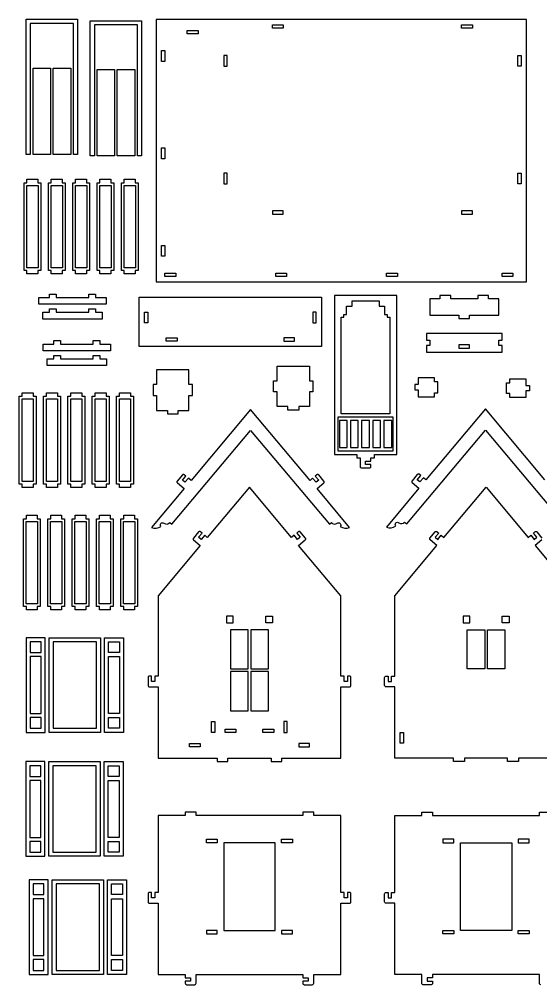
# Model space of a CAD drawing. Extents: x 2603 to 2788, y 2254 to 2397.
# Drawn here: x 2602.5 to 2679.7, y 2253.8 to 2396.6 of the extents above; entities that cross this region are included whole.
import ezdxf

# ---------------------------------------------------------------- set-up
doc = ezdxf.new("R2010")
doc.units = 0
doc.header["$MEASUREMENT"] = 0
doc.layers.add('LAYER1', color=18, linetype='CONTINUOUS')

msp = doc.modelspace()

# ---------------------------------------------------------------- linework, layer by layer
at = {"layer": 'LAYER1'}
for points in [[(2610.57, 2376.58), (2610.57, 2395.98), (2604.17, 2395.98), (2604.17, 2376.58), (2603.57, 2376.58), (2603.57, 2396.58), (2611.17, 2396.58), (2611.17, 2376.58)], [(2620.04, 2376.37), (2620.04, 2395.77), (2613.64, 2395.77), (2613.64, 2376.37), (2613.04, 2376.37), (2613.04, 2396.37), (2620.64, 2396.37), (2620.64, 2376.37)], [(2677.58, 2396.55), (2622.78, 2396.55), (2622.78, 2357.75), (2677.58, 2357.75)], [(2641.58, 2395.75), (2641.58, 2395.25), (2639.98, 2395.25), (2639.98, 2395.75)], [(2669.58, 2395.75), (2669.58, 2395.25), (2667.98, 2395.25), (2667.98, 2395.75)], [(2628.98, 2394.95), (2628.98, 2394.45), (2627.38, 2394.45), (2627.38, 2394.95)], [(2623.58, 2390.35), (2623.58, 2391.95), (2624.08, 2391.95), (2624.08, 2390.35)], [(2632.78, 2389.65), (2633.28, 2389.65), (2633.28, 2391.25), (2632.78, 2391.25)], [(2676.78, 2389.65), (2676.28, 2389.65), (2676.28, 2391.25), (2676.78, 2391.25)], [(2607.17, 2389.38), (2607.17, 2376.58), (2604.57, 2376.58), (2604.57, 2389.38)], [(2610.17, 2389.38), (2610.17, 2376.58), (2607.57, 2376.58), (2607.57, 2389.38)], [(2616.64, 2389.17), (2616.64, 2376.37), (2614.04, 2376.37), (2614.04, 2389.17)], [(2619.64, 2389.17), (2619.64, 2376.37), (2617.04, 2376.37), (2617.04, 2389.17)], [(2623.58, 2375.95), (2623.58, 2377.55), (2624.08, 2377.55), (2624.08, 2375.95)], [(2603.67, 2372.42), (2603.67, 2372.92), (2605.27, 2372.92), (2605.27, 2372.42), (2605.71, 2372.42), (2605.71, 2359.42), (2605.27, 2359.42), (2605.27, 2358.92), (2603.67, 2358.92), (2603.67, 2359.42), (2603.24, 2359.42), (2603.24, 2372.42)], [(2607.27, 2372.42), (2607.27, 2372.92), (2608.87, 2372.92), (2608.87, 2372.42), (2609.31, 2372.42), (2609.31, 2359.42), (2608.87, 2359.42), (2608.87, 2358.92), (2607.27, 2358.92), (2607.27, 2359.42), (2606.84, 2359.42), (2606.84, 2372.42)], [(2610.87, 2372.42), (2610.87, 2372.92), (2612.47, 2372.92), (2612.47, 2372.42), (2612.91, 2372.42), (2612.91, 2359.42), (2612.47, 2359.42), (2612.47, 2358.92), (2610.87, 2358.92), (2610.87, 2359.42), (2610.44, 2359.42), (2610.44, 2372.42)], [(2614.47, 2372.42), (2614.47, 2372.92), (2616.07, 2372.92), (2616.07, 2372.42), (2616.51, 2372.42), (2616.51, 2359.42), (2616.07, 2359.42), (2616.07, 2358.92), (2614.47, 2358.92), (2614.47, 2359.42), (2614.04, 2359.42), (2614.04, 2372.42)], [(2618.07, 2372.42), (2618.07, 2372.92), (2619.67, 2372.92), (2619.67, 2372.42), (2620.11, 2372.42), (2620.11, 2359.42), (2619.67, 2359.42), (2619.67, 2358.92), (2618.07, 2358.92), (2618.07, 2359.42), (2617.64, 2359.42), (2617.64, 2372.42)], [(2632.78, 2372.25), (2633.28, 2372.25), (2633.28, 2373.85), (2632.78, 2373.85)], [(2676.78, 2372.25), (2676.28, 2372.25), (2676.28, 2373.85), (2676.78, 2373.85)], [(2605.31, 2359.82), (2603.64, 2359.82), (2603.64, 2372.02), (2605.31, 2372.02)], [(2608.91, 2359.82), (2607.24, 2359.82), (2607.24, 2372.02), (2608.91, 2372.02)], [(2612.51, 2359.82), (2610.84, 2359.82), (2610.84, 2372.02), (2612.51, 2372.02)], [(2616.11, 2359.82), (2614.44, 2359.82), (2614.44, 2372.02), (2616.11, 2372.02)], [(2619.71, 2359.82), (2618.04, 2359.82), (2618.04, 2372.02), (2619.71, 2372.02)], [(2641.58, 2367.75), (2641.58, 2368.25), (2639.98, 2368.25), (2639.98, 2367.75)], [(2669.58, 2367.75), (2669.58, 2368.25), (2667.98, 2368.25), (2667.98, 2367.75)], [(2623.58, 2361.55), (2623.58, 2363.15), (2624.08, 2363.15), (2624.08, 2361.55)], [(2624.08, 2359.05), (2625.68, 2359.05), (2625.68, 2358.55), (2624.08, 2358.55)], [(2640.48, 2359.05), (2642.08, 2359.05), (2642.08, 2358.55), (2640.48, 2358.55)], [(2656.88, 2359.05), (2658.48, 2359.05), (2658.48, 2358.55), (2656.88, 2358.55)], [(2673.98, 2359.05), (2675.58, 2359.05), (2675.58, 2358.55), (2673.98, 2358.55)], [(2612.81, 2355.45), (2612.81, 2355.95), (2613.81, 2355.95), (2613.81, 2355.45), (2615.41, 2355.45), (2615.41, 2354.45), (2605.41, 2354.45), (2605.41, 2355.45), (2607.01, 2355.45), (2607.01, 2355.95), (2608.01, 2355.95), (2608.01, 2355.45)], [(2647.27, 2348.18), (2620.27, 2348.18), (2620.27, 2355.48), (2647.27, 2355.48)], [(2650.17, 2338.24), (2650.17, 2352.54), (2650.57, 2352.54), (2650.57, 2352.94), (2650.97, 2352.94), (2650.97, 2354.14), (2651.77, 2354.14), (2651.77, 2354.94), (2655.77, 2354.94), (2655.77, 2354.14), (2656.57, 2354.14), (2656.57, 2352.94), (2656.97, 2352.94), (2656.97, 2352.54), (2657.37, 2352.54), (2657.37, 2338.24)], [(2666.36, 2355.23), (2666.36, 2355.73), (2664.76, 2355.73), (2664.76, 2355.23), (2663.26, 2355.23), (2663.26, 2352.83), (2667.56, 2352.83), (2667.56, 2352.33), (2669.16, 2352.33), (2669.16, 2352.83), (2673.46, 2352.83), (2673.46, 2355.23), (2671.96, 2355.23), (2671.96, 2355.73), (2670.36, 2355.73), (2670.36, 2355.23)], [(2612.81, 2353.25), (2612.81, 2353.75), (2613.81, 2353.75), (2613.81, 2353.25), (2614.81, 2353.25), (2614.81, 2352.25), (2606.01, 2352.25), (2606.01, 2353.25), (2607.01, 2353.25), (2607.01, 2353.75), (2608.01, 2353.75), (2608.01, 2353.25)], [(2621.57, 2353.28), (2621.57, 2351.68), (2621.07, 2351.68), (2621.07, 2353.28)], [(2645.97, 2353.28), (2645.97, 2351.68), (2646.47, 2351.68), (2646.47, 2353.28)], [(2662.76, 2349.14), (2663.26, 2349.14), (2663.26, 2348.34), (2662.76, 2348.34), (2662.76, 2347.34), (2673.96, 2347.34), (2673.96, 2348.34), (2673.46, 2348.34), (2673.46, 2349.14), (2673.96, 2349.14), (2673.96, 2350.14), (2662.76, 2350.14)], [(2613.45, 2348.56), (2613.45, 2349.06), (2614.45, 2349.06), (2614.45, 2348.56), (2616.05, 2348.56), (2616.05, 2347.56), (2606.05, 2347.56), (2606.05, 2348.56), (2607.65, 2348.56), (2607.65, 2349.06), (2608.65, 2349.06), (2608.65, 2348.56)], [(2625.87, 2348.98), (2624.27, 2348.98), (2624.27, 2349.48), (2625.87, 2349.48)], [(2641.67, 2348.98), (2643.27, 2348.98), (2643.27, 2349.48), (2641.67, 2349.48)], [(2667.56, 2347.94), (2669.16, 2347.94), (2669.16, 2348.44), (2667.56, 2348.44)], [(2613.45, 2346.36), (2613.45, 2346.86), (2614.45, 2346.86), (2614.45, 2346.36), (2615.45, 2346.36), (2615.45, 2345.36), (2606.65, 2345.36), (2606.65, 2346.36), (2607.65, 2346.36), (2607.65, 2346.86), (2608.65, 2346.86), (2608.65, 2346.36)], [(2624.44, 2338.75), (2624.44, 2338.25), (2626.04, 2338.25), (2626.04, 2338.75), (2627.64, 2338.75), (2627.64, 2340.95), (2628.14, 2340.95), (2628.14, 2342.55), (2627.64, 2342.55), (2627.64, 2344.75), (2622.84, 2344.75), (2622.84, 2342.55), (2622.34, 2342.55), (2622.34, 2340.95), (2622.84, 2340.95), (2622.84, 2338.75)], [(2643.87, 2339.3), (2643.87, 2338.8), (2642.27, 2338.8), (2642.27, 2339.3), (2640.67, 2339.3), (2640.67, 2341.5), (2640.17, 2341.5), (2640.17, 2343.1), (2640.67, 2343.1), (2640.67, 2345.3), (2645.47, 2345.3), (2645.47, 2343.1), (2645.97, 2343.1), (2645.97, 2341.5), (2645.47, 2341.5), (2645.47, 2339.3)], [(2661.57, 2342.56), (2661.07, 2342.56), (2661.07, 2341.76), (2661.57, 2341.76), (2661.57, 2340.76), (2663.97, 2340.76), (2663.97, 2341.36), (2664.47, 2341.36), (2664.47, 2342.96), (2663.97, 2342.96), (2663.97, 2343.56), (2661.57, 2343.56)], [(2677.5, 2342.43), (2678, 2342.43), (2678, 2341.63), (2677.5, 2341.63), (2677.5, 2340.63), (2675.1, 2340.63), (2675.1, 2341.23), (2674.6, 2341.23), (2674.6, 2342.83), (2675.1, 2342.83), (2675.1, 2343.43), (2677.5, 2343.43)], [(2602.97, 2340.83), (2602.97, 2341.33), (2604.57, 2341.33), (2604.57, 2340.83), (2605.01, 2340.83), (2605.01, 2327.83), (2604.57, 2327.83), (2604.57, 2327.33), (2602.97, 2327.33), (2602.97, 2327.83), (2602.54, 2327.83), (2602.54, 2340.83)], [(2604.61, 2328.23), (2602.94, 2328.23), (2602.94, 2340.43), (2604.61, 2340.43)], [(2606.57, 2340.83), (2606.57, 2341.33), (2608.17, 2341.33), (2608.17, 2340.83), (2608.61, 2340.83), (2608.61, 2327.83), (2608.17, 2327.83), (2608.17, 2327.33), (2606.57, 2327.33), (2606.57, 2327.83), (2606.14, 2327.83), (2606.14, 2340.83)], [(2608.21, 2328.23), (2606.54, 2328.23), (2606.54, 2340.43), (2608.21, 2340.43)], [(2610.17, 2340.83), (2610.17, 2341.33), (2611.77, 2341.33), (2611.77, 2340.83), (2612.21, 2340.83), (2612.21, 2327.83), (2611.77, 2327.83), (2611.77, 2327.33), (2610.17, 2327.33), (2610.17, 2327.83), (2609.74, 2327.83), (2609.74, 2340.83)], [(2611.81, 2328.23), (2610.14, 2328.23), (2610.14, 2340.43), (2611.81, 2340.43)], [(2613.77, 2340.83), (2613.77, 2341.33), (2615.37, 2341.33), (2615.37, 2340.83), (2615.81, 2340.83), (2615.81, 2327.83), (2615.37, 2327.83), (2615.37, 2327.33), (2613.77, 2327.33), (2613.77, 2327.83), (2613.34, 2327.83), (2613.34, 2340.83)], [(2615.41, 2328.23), (2613.74, 2328.23), (2613.74, 2340.43), (2615.41, 2340.43)], [(2617.37, 2340.83), (2617.37, 2341.33), (2618.97, 2341.33), (2618.97, 2340.83), (2619.41, 2340.83), (2619.41, 2327.83), (2618.97, 2327.83), (2618.97, 2327.33), (2617.37, 2327.33), (2617.37, 2327.83), (2616.94, 2327.83), (2616.94, 2340.83)], [(2619.01, 2328.23), (2617.34, 2328.23), (2617.34, 2340.43), (2619.01, 2340.43)], [(2657.87, 2337.74), (2649.67, 2337.74), (2649.67, 2332.74), (2657.87, 2332.74)], [(2651.05, 2337.24), (2649.9, 2337.24), (2649.9, 2333.24), (2651.05, 2333.24)], [(2651.55, 2337.24), (2651.55, 2333.24), (2652.69, 2333.24), (2652.69, 2337.24)], [(2654.34, 2333.24), (2654.34, 2337.24), (2653.19, 2337.24), (2653.19, 2333.24)], [(2654.84, 2337.24), (2654.84, 2333.24), (2655.98, 2333.24), (2655.98, 2337.24)], [(2656.48, 2337.24), (2656.48, 2333.24), (2657.63, 2333.24), (2657.63, 2337.24)], [(2603.59, 2322.73), (2603.59, 2323.23), (2605.19, 2323.23), (2605.19, 2322.73), (2605.63, 2322.73), (2605.63, 2309.73), (2605.19, 2309.73), (2605.19, 2309.23), (2603.59, 2309.23), (2603.59, 2309.73), (2603.16, 2309.73), (2603.16, 2322.73)], [(2607.19, 2322.73), (2607.19, 2323.23), (2608.79, 2323.23), (2608.79, 2322.73), (2609.23, 2322.73), (2609.23, 2309.73), (2608.79, 2309.73), (2608.79, 2309.23), (2607.19, 2309.23), (2607.19, 2309.73), (2606.76, 2309.73), (2606.76, 2322.73)], [(2610.79, 2322.73), (2610.79, 2323.23), (2612.39, 2323.23), (2612.39, 2322.73), (2612.83, 2322.73), (2612.83, 2309.73), (2612.39, 2309.73), (2612.39, 2309.23), (2610.79, 2309.23), (2610.79, 2309.73), (2610.36, 2309.73), (2610.36, 2322.73)], [(2614.39, 2322.73), (2614.39, 2323.23), (2615.99, 2323.23), (2615.99, 2322.73), (2616.43, 2322.73), (2616.43, 2309.73), (2615.99, 2309.73), (2615.99, 2309.23), (2614.39, 2309.23), (2614.39, 2309.73), (2613.96, 2309.73), (2613.96, 2322.73)], [(2617.99, 2322.73), (2617.99, 2323.23), (2619.59, 2323.23), (2619.59, 2322.73), (2620.03, 2322.73), (2620.03, 2309.73), (2619.59, 2309.73), (2619.59, 2309.23), (2617.99, 2309.23), (2617.99, 2309.73), (2617.56, 2309.73), (2617.56, 2322.73)], [(2605.23, 2310.13), (2603.56, 2310.13), (2603.56, 2322.33), (2605.23, 2322.33)], [(2608.83, 2310.13), (2607.16, 2310.13), (2607.16, 2322.33), (2608.83, 2322.33)], [(2612.43, 2310.13), (2610.76, 2310.13), (2610.76, 2322.33), (2612.43, 2322.33)], [(2616.03, 2310.13), (2614.36, 2310.13), (2614.36, 2322.33), (2616.03, 2322.33)], [(2619.63, 2310.13), (2617.96, 2310.13), (2617.96, 2322.33), (2619.63, 2322.33)], [(2633.19, 2307.31), (2634.19, 2307.31), (2634.19, 2308.31), (2633.19, 2308.31)], [(2639.99, 2307.31), (2638.99, 2307.31), (2638.99, 2308.31), (2639.99, 2308.31)], [(2668.19, 2307.31), (2669.19, 2307.31), (2669.19, 2308.31), (2668.19, 2308.31)], [(2674.99, 2307.31), (2673.99, 2307.31), (2673.99, 2308.31), (2674.99, 2308.31)], [(2636.39, 2300.51), (2636.39, 2306.31), (2633.79, 2306.31), (2633.79, 2300.51)], [(2639.39, 2300.51), (2639.39, 2306.31), (2636.79, 2306.31), (2636.79, 2300.51)], [(2668.79, 2300.51), (2668.79, 2306.31), (2671.39, 2306.31), (2671.39, 2300.51)], [(2671.79, 2300.51), (2671.79, 2306.31), (2674.39, 2306.31), (2674.39, 2300.51)], [(2606.35, 2305.13), (2603.55, 2305.13), (2603.55, 2291.13), (2606.35, 2291.13)], [(2605.75, 2302.93), (2605.75, 2304.53), (2604.15, 2304.53), (2604.15, 2302.93)], [(2614.55, 2291.13), (2606.95, 2291.13), (2606.95, 2305.13), (2614.55, 2305.13)], [(2613.95, 2304.53), (2607.55, 2304.53), (2607.55, 2291.73), (2613.95, 2291.73)], [(2615.15, 2305.13), (2617.95, 2305.13), (2617.95, 2291.13), (2615.15, 2291.13)], [(2615.75, 2302.93), (2615.75, 2304.53), (2617.35, 2304.53), (2617.35, 2302.93)], [(2604.15, 2293.93), (2605.75, 2293.93), (2605.75, 2302.33), (2604.15, 2302.33)], [(2617.35, 2293.93), (2615.75, 2293.93), (2615.75, 2302.33), (2617.35, 2302.33)], [(2633.79, 2300.11), (2633.79, 2294.31), (2636.39, 2294.31), (2636.39, 2300.11)], [(2636.79, 2300.11), (2636.79, 2294.31), (2639.39, 2294.31), (2639.39, 2300.11)], [(2604.15, 2293.33), (2604.15, 2291.73), (2605.75, 2291.73), (2605.75, 2293.33)], [(2617.35, 2293.33), (2617.35, 2291.73), (2615.75, 2291.73), (2615.75, 2293.33)], [(2631.49, 2292.71), (2631.49, 2291.11), (2630.99, 2291.11), (2630.99, 2292.71)], [(2634.59, 2291.11), (2632.99, 2291.11), (2632.99, 2291.61), (2634.59, 2291.61)], [(2638.59, 2291.61), (2640.19, 2291.61), (2640.19, 2291.11), (2638.59, 2291.11)], [(2641.69, 2292.71), (2641.69, 2291.11), (2642.19, 2291.11), (2642.19, 2292.71)], [(2659.39, 2291.11), (2659.39, 2289.51), (2658.89, 2289.51), (2658.89, 2291.11)], [(2629.3, 2288.97), (2627.7, 2288.97), (2627.7, 2289.47), (2629.3, 2289.47)], [(2643.87, 2288.97), (2645.47, 2288.97), (2645.47, 2289.47), (2643.87, 2289.47)], [(2606.31, 2286.8), (2603.51, 2286.8), (2603.51, 2272.8), (2606.31, 2272.8)], [(2605.71, 2284.6), (2605.71, 2286.2), (2604.11, 2286.2), (2604.11, 2284.6)], [(2614.51, 2272.8), (2606.91, 2272.8), (2606.91, 2286.8), (2614.51, 2286.8)], [(2613.91, 2286.2), (2607.51, 2286.2), (2607.51, 2273.4), (2613.91, 2273.4)], [(2615.11, 2286.8), (2617.91, 2286.8), (2617.91, 2272.8), (2615.11, 2272.8)], [(2615.71, 2284.6), (2615.71, 2286.2), (2617.31, 2286.2), (2617.31, 2284.6)], [(2604.11, 2275.6), (2605.71, 2275.6), (2605.71, 2284), (2604.11, 2284)], [(2617.31, 2275.6), (2615.71, 2275.6), (2615.71, 2284), (2617.31, 2284)], [(2604.11, 2275), (2604.11, 2273.4), (2605.71, 2273.4), (2605.71, 2275)], [(2617.31, 2275), (2617.31, 2273.4), (2615.71, 2273.4), (2615.71, 2275)], [(2631.82, 2274.81), (2630.22, 2274.81), (2630.22, 2275.31), (2631.82, 2275.31)], [(2640.39, 2274.81), (2632.79, 2274.81), (2632.79, 2261.81), (2640.39, 2261.81)], [(2642.95, 2274.81), (2641.35, 2274.81), (2641.35, 2275.31), (2642.95, 2275.31)], [(2665.22, 2274.81), (2666.82, 2274.81), (2666.82, 2275.31), (2665.22, 2275.31)], [(2667.79, 2274.81), (2675.39, 2274.81), (2675.39, 2261.81), (2667.79, 2261.81)], [(2676.35, 2274.81), (2677.95, 2274.81), (2677.95, 2275.31), (2676.35, 2275.31)], [(2606.79, 2269.33), (2603.99, 2269.33), (2603.99, 2255.33), (2606.79, 2255.33)], [(2606.19, 2267.13), (2606.19, 2268.73), (2604.59, 2268.73), (2604.59, 2267.13)], [(2614.99, 2255.33), (2607.39, 2255.33), (2607.39, 2269.33), (2614.99, 2269.33)], [(2614.39, 2268.73), (2607.99, 2268.73), (2607.99, 2255.93), (2614.39, 2255.93)], [(2615.59, 2269.33), (2618.39, 2269.33), (2618.39, 2255.33), (2615.59, 2255.33)], [(2616.19, 2267.13), (2616.19, 2268.73), (2617.79, 2268.73), (2617.79, 2267.13)], [(2604.59, 2258.13), (2606.19, 2258.13), (2606.19, 2266.53), (2604.59, 2266.53)], [(2617.79, 2258.13), (2616.19, 2258.13), (2616.19, 2266.53), (2617.79, 2266.53)], [(2631.82, 2261.81), (2630.22, 2261.81), (2630.22, 2261.31), (2631.82, 2261.31)], [(2642.95, 2261.81), (2641.35, 2261.81), (2641.35, 2261.31), (2642.95, 2261.31)], [(2665.22, 2261.81), (2666.82, 2261.81), (2666.82, 2261.31), (2665.22, 2261.31)], [(2676.35, 2261.81), (2677.95, 2261.81), (2677.95, 2261.31), (2676.35, 2261.31)], [(2604.59, 2257.53), (2604.59, 2255.93), (2606.19, 2255.93), (2606.19, 2257.53)], [(2617.79, 2257.53), (2617.79, 2255.93), (2616.19, 2255.93), (2616.19, 2257.53)]]:
    msp.add_lwpolyline(points, close=True, dxfattribs=at)
for points in [[(2655.07, 2331.74), (2655.07, 2332.24), (2658.37, 2332.24), (2658.37, 2355.74), (2649.17, 2355.74), (2649.17, 2332.24), (2652.47, 2332.24), (2652.47, 2331.74), (2652.97, 2331.74), (2652.97, 2330.44, 0.414214), (2653.17, 2330.24), (2654.37, 2330.24, 0.414214), (2654.57, 2330.44), (2654.57, 2330.74), (2653.77, 2330.74), (2653.77, 2331.24), (2654.57, 2331.24), (2654.57, 2331.74)], [(2636.75, 2335.78), (2648.41, 2321.9), (2648.71, 2322.16, 0.40836), (2649.56, 2322.06, -0.891219), (2650.03, 2321.59, 0.261881), (2651.41, 2321.43), (2646.59, 2327.17), (2647.59, 2328.01, 0.414214), (2647.61, 2328.29), (2646.84, 2329.21, 0.414214), (2646.56, 2329.23), (2646.33, 2329.04), (2646.84, 2328.43), (2646.46, 2328.11), (2645.94, 2328.72), (2645.56, 2328.4), (2636.75, 2338.89), (2627.95, 2328.4), (2627.56, 2328.72), (2627.05, 2328.11), (2626.67, 2328.43), (2627.18, 2329.04), (2626.95, 2329.23, 0.414214), (2626.67, 2329.21), (2625.9, 2328.29, 0.414214), (2625.92, 2328.01), (2626.92, 2327.17), (2622.1, 2321.43, 0.261881), (2623.48, 2321.59, -0.891219), (2623.94, 2322.06, 0.40836), (2624.8, 2322.16), (2625.1, 2321.9)], [(2630.35, 2319.97), (2629.97, 2320.29), (2629.45, 2319.67), (2629.07, 2320), (2629.59, 2320.61), (2629.36, 2320.8, 0.414214), (2629.07, 2320.78), (2628.3, 2319.86, 0.414214), (2628.33, 2319.58), (2629.32, 2318.74), (2623.09, 2311.31), (2623.09, 2299.46), (2622.59, 2299.46), (2622.59, 2298.66), (2622.09, 2298.66), (2622.09, 2299.46), (2621.79, 2299.46, 0.414214), (2621.59, 2299.26), (2621.59, 2298.06, 0.414214), (2621.79, 2297.86), (2623.09, 2297.86), (2623.09, 2287.31), (2631.79, 2287.31), (2631.79, 2286.81), (2633.39, 2286.81), (2633.39, 2287.31), (2639.79, 2287.31), (2639.79, 2286.81), (2641.39, 2286.81), (2641.39, 2287.31), (2650.09, 2287.31), (2650.09, 2297.86), (2651.39, 2297.86, 0.414214), (2651.59, 2298.06), (2651.59, 2299.26, 0.414214), (2651.39, 2299.46), (2651.09, 2299.46), (2651.09, 2298.66), (2650.59, 2298.66), (2650.59, 2299.46), (2650.09, 2299.46), (2650.09, 2311.31), (2643.85, 2318.74), (2644.85, 2319.58, 0.414214), (2644.87, 2319.86), (2644.1, 2320.78, 0.414214), (2643.82, 2320.8), (2643.59, 2320.61), (2644.1, 2320), (2643.72, 2319.67), (2643.21, 2320.29), (2642.82, 2319.97), (2636.59, 2327.4)], [(2628.69, 2278.81), (2628.69, 2279.31), (2627.09, 2279.31), (2627.09, 2278.81), (2623.09, 2278.81), (2623.09, 2267.46), (2622.59, 2267.46), (2622.59, 2266.66), (2622.09, 2266.66), (2622.09, 2267.46), (2621.79, 2267.46, 0.414214), (2621.59, 2267.26), (2621.59, 2266.06, 0.414214), (2621.79, 2265.86), (2623.09, 2265.86), (2623.09, 2255.31), (2627.09, 2255.31), (2627.09, 2254.81), (2627.89, 2254.81), (2627.89, 2254.31), (2627.09, 2254.31), (2627.09, 2254.01, 0.414214), (2627.29, 2253.81), (2628.49, 2253.81, 0.414214), (2628.69, 2254.01), (2628.69, 2255.31), (2644.49, 2255.31), (2644.49, 2254.81), (2645.29, 2254.81), (2645.29, 2254.31), (2644.49, 2254.31), (2644.49, 2254.01, 0.414214), (2644.69, 2253.81), (2645.89, 2253.81, 0.414214), (2646.09, 2254.01), (2646.09, 2255.31), (2650.09, 2255.31), (2650.09, 2265.86), (2651.39, 2265.86, 0.414214), (2651.59, 2266.06), (2651.59, 2267.26, 0.414214), (2651.39, 2267.46), (2651.09, 2267.46), (2651.09, 2266.66), (2650.59, 2266.66), (2650.59, 2267.46), (2650.09, 2267.46), (2650.09, 2278.81), (2646.09, 2278.81), (2646.09, 2279.31), (2644.49, 2279.31), (2644.49, 2278.81)]]:
    msp.add_lwpolyline(points, format="xyb", close=True, dxfattribs=at)
for points in [[(2680.31, 2328.45), (2671.51, 2338.95), (2662.7, 2328.45), (2662.32, 2328.78), (2661.8, 2328.16), (2661.42, 2328.48), (2661.93, 2329.1), (2661.7, 2329.29, 0.414214), (2661.42, 2329.27), (2660.65, 2328.35, 0.414214), (2660.68, 2328.06), (2661.67, 2327.23), (2656.85, 2321.48, 0.261881), (2658.23, 2321.65, -0.891219), (2658.7, 2322.12, 0.40836), (2659.55, 2322.21), (2659.86, 2321.95), (2671.51, 2335.84), (2683.16, 2321.95)], [(2685.09, 2287.31), (2676.39, 2287.31), (2676.39, 2286.81), (2674.79, 2286.81), (2674.79, 2287.31), (2668.39, 2287.31), (2668.39, 2286.81), (2666.79, 2286.81), (2666.79, 2287.31), (2658.09, 2287.31), (2658.09, 2297.86), (2656.79, 2297.86, -0.414214), (2656.59, 2298.06), (2656.59, 2299.26, -0.414214), (2656.79, 2299.46), (2657.09, 2299.46), (2657.09, 2298.66), (2657.59, 2298.66), (2657.59, 2299.46), (2658.09, 2299.46), (2658.09, 2311.31), (2664.32, 2318.74), (2663.33, 2319.58, -0.414214), (2663.3, 2319.86), (2664.07, 2320.78, -0.414214), (2664.36, 2320.8), (2664.59, 2320.61), (2664.07, 2320), (2664.45, 2319.67), (2664.97, 2320.29), (2665.35, 2319.97), (2671.59, 2327.4), (2677.82, 2319.97), (2678.21, 2320.29), (2678.72, 2319.67), (2679.1, 2320), (2678.59, 2320.61), (2678.82, 2320.8, -0.414214), (2679.1, 2320.78), (2679.87, 2319.86, -0.414214)], [(2679.69, 2253.81, -0.414214), (2679.49, 2254.01), (2679.49, 2255.31), (2663.69, 2255.31), (2663.69, 2254.81), (2662.89, 2254.81), (2662.89, 2254.31), (2663.69, 2254.31), (2663.69, 2254.01, -0.414214), (2663.49, 2253.81), (2662.29, 2253.81, -0.414214), (2662.09, 2254.01), (2662.09, 2255.31), (2658.09, 2255.31), (2658.09, 2265.86), (2656.79, 2265.86, -0.414214), (2656.59, 2266.06), (2656.59, 2267.26, -0.414214), (2656.79, 2267.46), (2657.09, 2267.46), (2657.09, 2266.66), (2657.59, 2266.66), (2657.59, 2267.46), (2658.09, 2267.46), (2658.09, 2278.81), (2662.09, 2278.81), (2662.09, 2279.31), (2663.69, 2279.31), (2663.69, 2278.81), (2679.49, 2278.81), (2679.49, 2279.31), (2681.09, 2279.31)]]:
    msp.add_lwpolyline(points, format="xyb", dxfattribs=at)
msp.add_lwpolyline([(2679.85, 2319.58), (2678.85, 2318.74), (2685.09, 2311.31)], dxfattribs=at)

doc.saveas('drawing.dxf')
